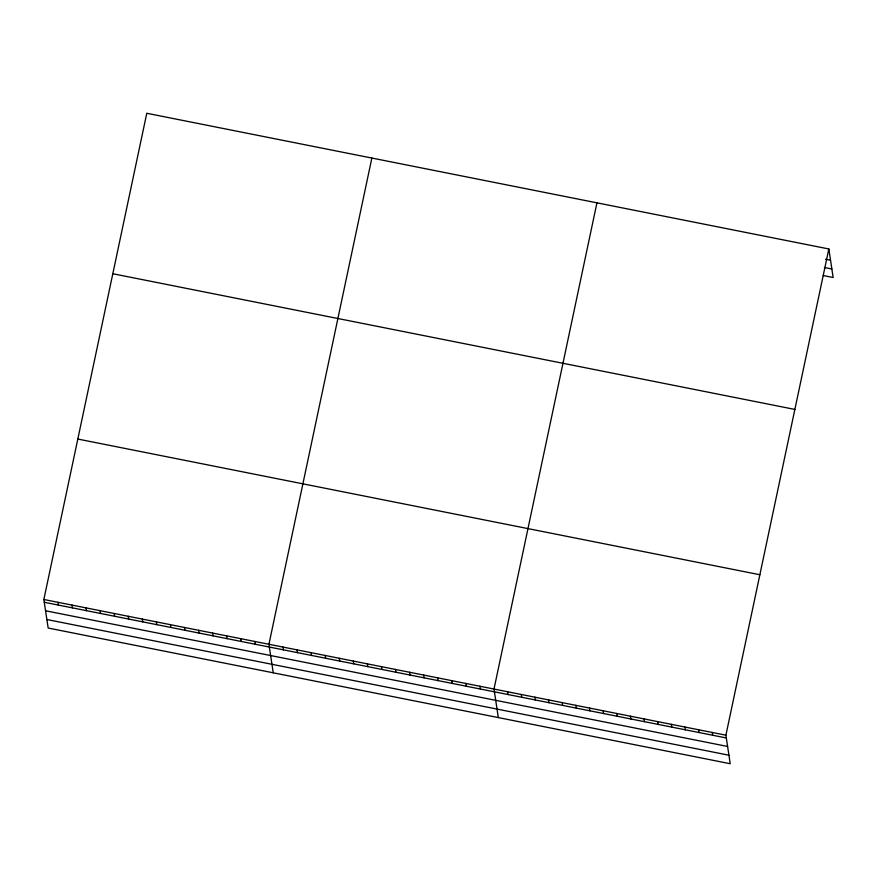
<?xml version="1.0" encoding="UTF-8"?>
<svg xmlns="http://www.w3.org/2000/svg" width="877" height="877" viewBox="0 0 877 877"><rect width="100%" height="100%" fill="white"/><g stroke="black" fill="none" stroke-linecap="round" stroke-linejoin="round"><path stroke-width="1.32" d="M828.831 248.969L725.904 735.189L730.212 763.724L48.169 628.031L43.85 599.495L146.788 113.276L828.831 248.969L833.15 277.505L823.229 275.531M371.859 158.057L268.932 644.277L273.24 672.812M596.941 202.839L494.003 689.059L498.322 717.583M825.575 259.252L830.541 260.239M824.424 267.518L831.867 268.998M112.815 273.734L794.869 409.427M77.823 439.048L759.866 574.742M43.85 599.495L725.904 735.189M44.267 602.269L726.32 737.963M45.549 610.765L727.603 746.459M46.876 619.524L728.93 755.218M712.256 732.481L712.683 735.244M698.618 729.763L699.035 732.536M684.981 727.055L685.397 729.817M671.333 724.336L671.76 727.11M657.695 721.618L658.112 724.391M644.058 718.91L644.474 721.672M630.41 716.191L630.837 718.965M616.772 713.483L617.189 716.246M603.135 710.765L603.551 713.538M589.487 708.057L589.914 710.819M575.849 705.338L576.266 708.112M562.212 702.63L562.628 705.393M548.563 699.912L548.991 702.685M534.926 697.193L535.343 699.967M521.289 694.485L521.705 697.248M507.64 691.767L508.068 694.54M479.938 686.252L480.355 689.026M465.873 683.457L466.29 686.231M451.798 680.662L452.225 683.424M437.733 677.866L438.149 680.629M423.668 675.06L424.084 677.833M409.603 672.264L410.019 675.038M395.538 669.469L395.955 672.231M381.462 666.663L381.879 669.436M367.397 663.867L367.814 666.641M353.332 661.072L353.749 663.834M339.267 658.276L339.684 661.039M325.192 655.47L325.619 658.243M311.127 652.674L311.543 655.448M297.062 649.879L297.478 652.641M282.997 647.073L283.414 649.846M254.856 641.482L255.284 644.244M240.791 638.675L241.208 641.449M226.726 635.88L227.143 638.653M212.662 633.084L213.078 635.847M198.586 630.289L199.013 633.051M184.521 627.483L184.937 630.256M170.456 624.687L170.872 627.461M156.391 621.892L156.808 624.654M142.326 619.085L142.743 621.859M128.25 616.29L128.678 619.063M114.185 613.494L114.602 616.257M100.121 610.699L100.537 613.462M86.056 607.893L86.472 610.666M71.98 605.097L72.407 607.871M57.915 602.302L58.331 605.064"/></g></svg>
